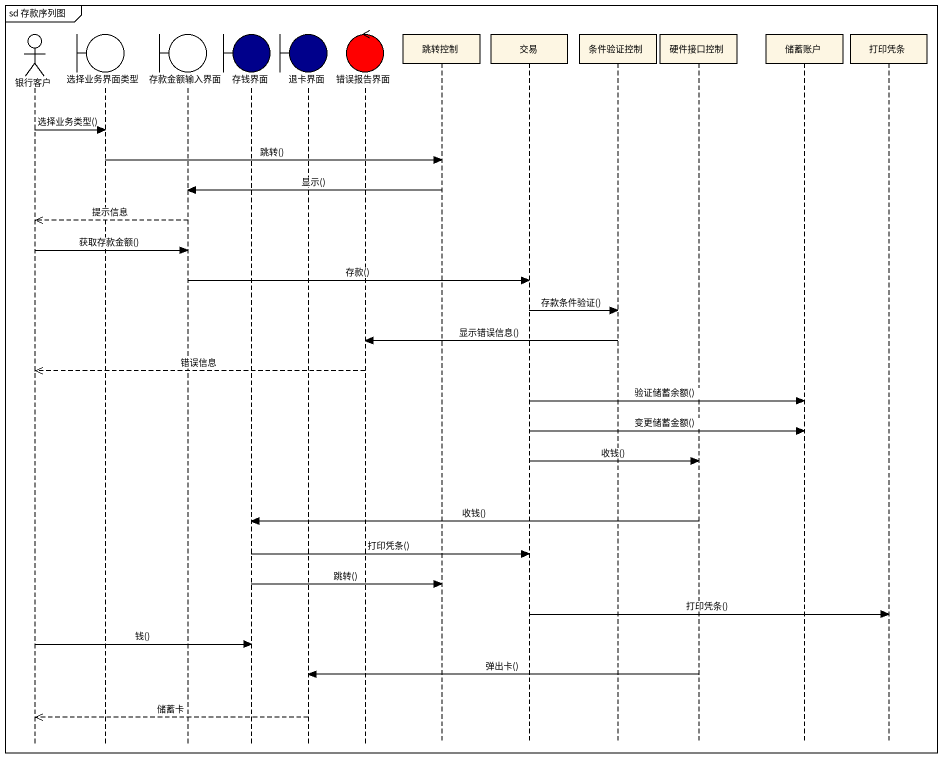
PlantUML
@startuml
mainframe sd 存款序列图
hide footbox
actor 银行客户
boundary 选择业务界面类型
boundary 存款金额输入界面
boundary 存钱界面 #00008B
boundary 退卡界面 #00008B
control 错误报告界面 #FF0000
participant 跳转控制
participant 交易
participant 条件验证控制
participant 硬件接口控制
participant 储蓄账户
participant 打印凭条

银行客户 -> 选择业务界面类型 : 选择业务类型()
选择业务界面类型 -> 跳转控制 : 跳转()
跳转控制 -> 存款金额输入界面 : 显示()
存款金额输入界面 -->> 银行客户 : 提示信息
银行客户 -> 存款金额输入界面 : 获取存款金额()
存款金额输入界面 -> 交易 : 存款()
交易 -> 条件验证控制 : 存款条件验证()
条件验证控制 -> 错误报告界面 : 显示错误信息()
错误报告界面 -->> 银行客户 : 错误信息
交易 -> 储蓄账户 : 验证储蓄余额()
交易 -> 储蓄账户 : 变更储蓄金额()
交易 -> 硬件接口控制 : 收钱()
硬件接口控制 -> 存钱界面 : 收钱()
存钱界面 -> 交易 : 打印凭条()
存钱界面 -> 跳转控制 : 跳转()
交易 -> 打印凭条 : 打印凭条()
银行客户 -> 存钱界面 : 钱()
硬件接口控制 -> 退卡界面 : 弹出卡()
退卡界面 -->> 银行客户 : 储蓄卡
@enduml
